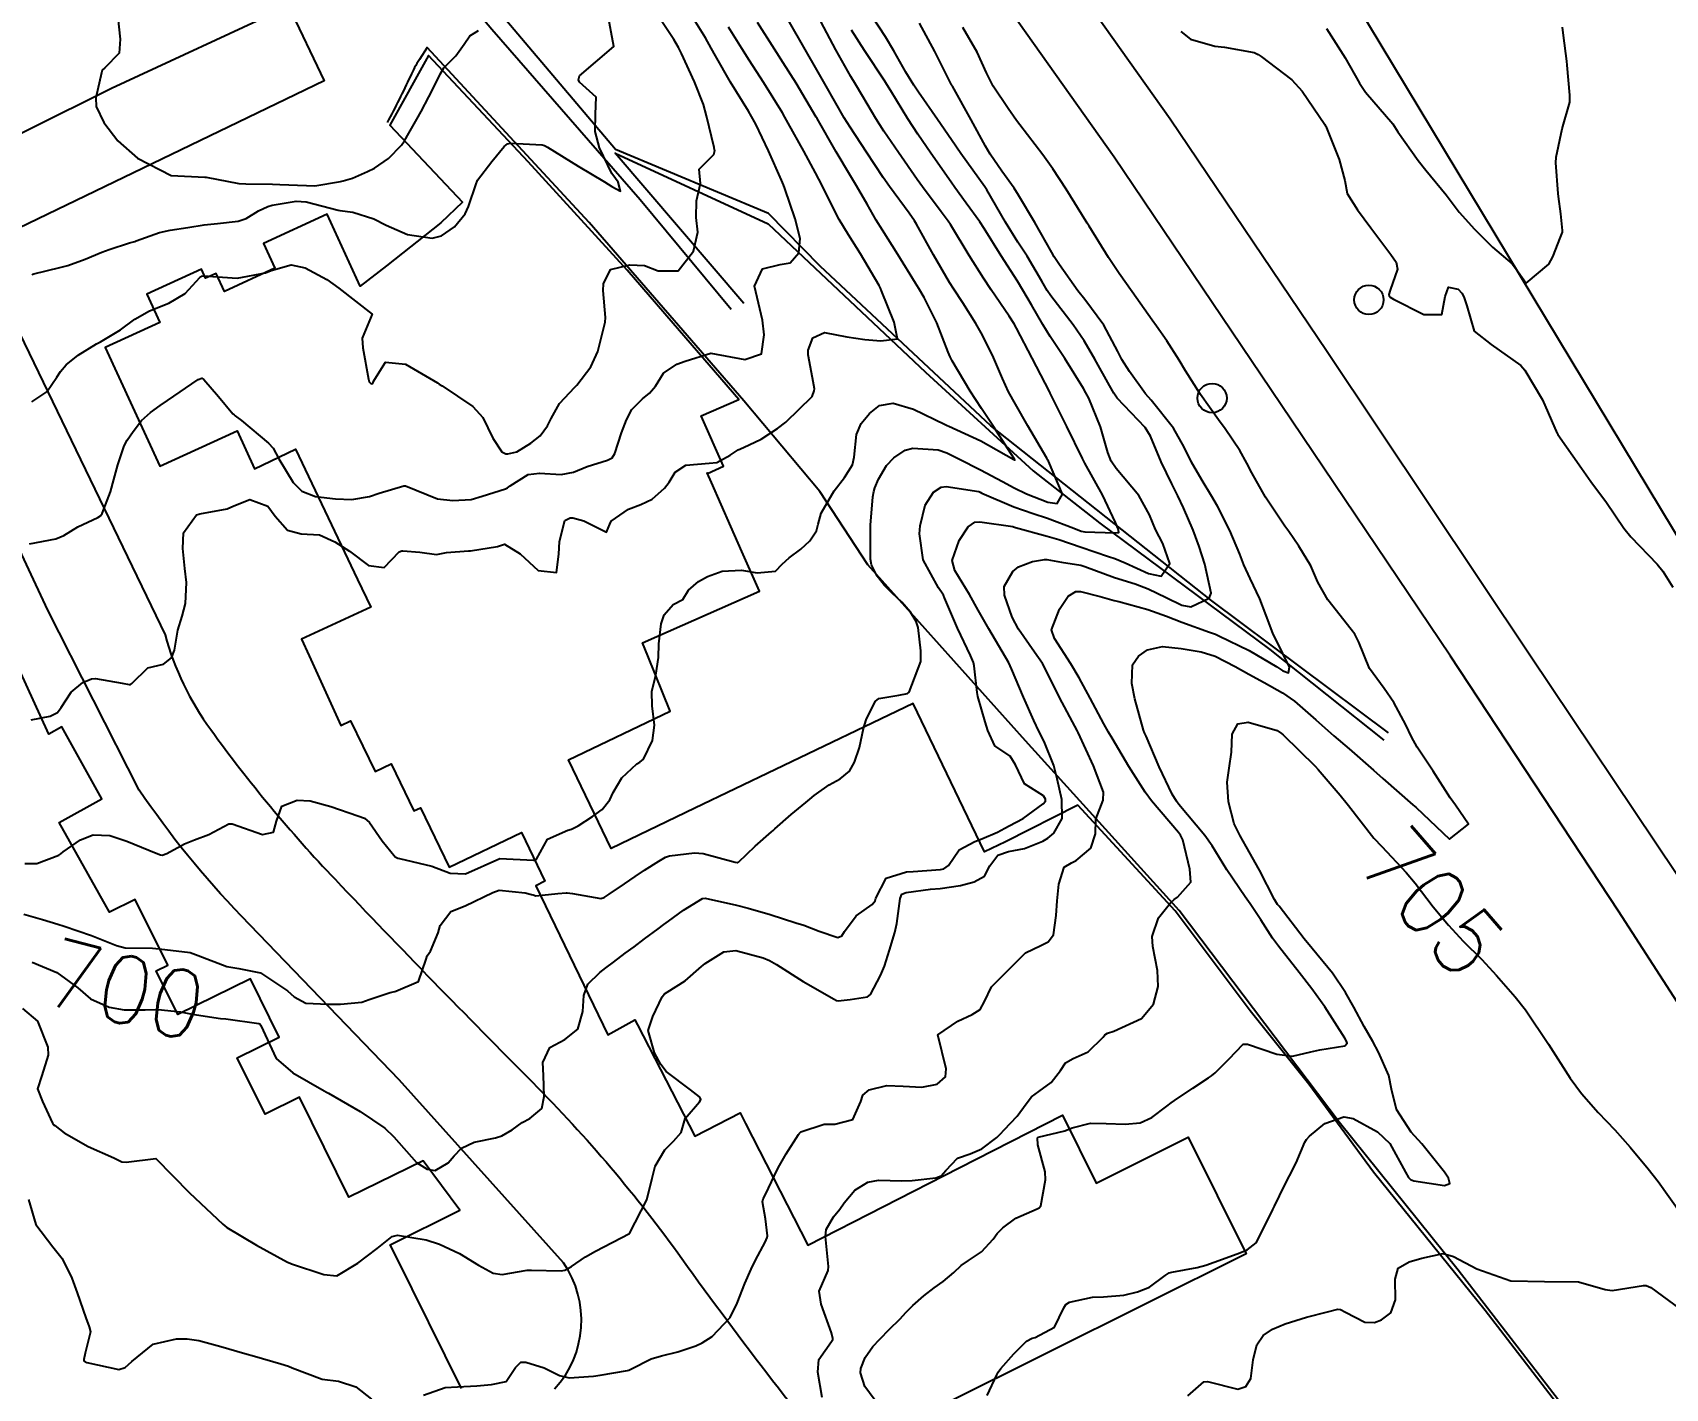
# Model space of a CAD drawing. Header units: metres. Extents: x 286371 to 293043, y 7462578 to 7466404.
# Drawn here: x 289827.3 to 289923.6, y 7464409.6 to 7464489.6 of the extents above; entities that cross this region are included whole.
import ezdxf
from ezdxf.enums import TextEntityAlignment as Align

# ---------------------------------------------------------------- set-up
doc = ezdxf.new("R2010")
doc.units = ezdxf.units.M
doc.header["$MEASUREMENT"] = 0
for name, color, linetype in [('Canaleta de Drenagem', 151, 'Continuous'), ('Cotas', 45, 'Continuous'), ('Curvas de Nivel 1m', 11, 'Continuous'), ('Curvas de Nivel 5m', 15, 'Continuous'), ('Divisas', 45, 'Continuous'), ('Edificações', 30, 'Continuous'), ('Linha Férrea', 20, 'Continuous'), ('Postes', 20, 'Continuous'), ('Vias primárias', 230, 'Continuous')]:
    doc.layers.add(name, color=color, linetype=linetype)
doc.styles.add('Style-STANDARD', font='STANDARD.shx')

msp = doc.modelspace()

# ---------------------------------------------------------------- linework, layer by layer
at = {"layer": 'Canaleta de Drenagem'}
for points in [[(289907.233, 7464448.299), (289896.805, 7464456.102), (289883.785, 7464466.411), (289873.709, 7464475.837), (289870.673, 7464478.934), (289861.636, 7464482.727), (289850.772, 7464495.568), (289844.742, 7464503.774), (289839.989, 7464511.105), (289837.872, 7464513.314), (289831.177, 7464518.458), (289827.93, 7464520.102)], [(289828.197, 7464518.58), (289831.898, 7464516.545), (289837.496, 7464512.375), (289840.864, 7464508.158), (289848.415, 7464496.847), (289854.351, 7464489.824), (289863.089, 7464479.763), (289868.456, 7464473.302)], [(289869.215, 7464473.634), (289861.625, 7464482.494), (289870.639, 7464478.325), (289879.93, 7464469.576), (289886.272, 7464463.769), (289890.208, 7464460.681), (289900.237, 7464453.225), (289906.958, 7464447.879)]]:
    msp.add_lwpolyline(points, dxfattribs=at)
at = {"layer": 'Curvas de Nivel 1m', "flags": 128}
for points, elevation in [([(289826.76, 7464437.613), (289827.844, 7464437.298), (289828.75, 7464437.018), (289829.125, 7464436.902), (289830.74, 7464436.349), (289832.211, 7464435.753), (289832.73, 7464435.623), (289834.335, 7464435.595), (289834.73, 7464435.567), (289836.553, 7464435.34), (289836.726, 7464435.295), (289837.032, 7464435.16), (289838.715, 7464434.528), (289839.426, 7464434.411), (289840.71, 7464434.147), (289842.305, 7464433.08), (289842.689, 7464432.738), (289843.389, 7464432.358), (289844.683, 7464432.303), (289845.42, 7464432.296), (289846.685, 7464432.416), (289847.117, 7464432.578), (289848.36, 7464432.989), (289848.627, 7464433.054), (289848.695, 7464433.067), (289850.036, 7464433.633), (289850.472, 7464434.958), (289850.532, 7464435.152), (289850.731, 7464435.432), (289851.194, 7464436.501), (289851.301, 7464436.946), (289851.933, 7464437.771), (289852.772, 7464438.108), (289854.405, 7464438.892), (289854.786, 7464439.017), (289856.324, 7464438.861), (289856.699, 7464438.772), (289856.782, 7464438.742), (289856.939, 7464438.695), (289858.235, 7464438.833), (289858.742, 7464438.868), (289858.785, 7464438.867), (289859.112, 7464438.82), (289860.78, 7464438.536), (289860.978, 7464438.595), (289861.265, 7464438.787), (289862.173, 7464439.394), (289862.8, 7464439.824), (289863.358, 7464440.204), (289864.205, 7464440.744), (289864.587, 7464440.968), (289864.819, 7464441.05), (289866.309, 7464441.225), (289866.821, 7464441.186), (289868.705, 7464440.676), (289868.814, 7464440.65), (289868.842, 7464440.646), (289868.892, 7464440.673), (289869.876, 7464441.611), (289870.841, 7464442.469), (289870.934, 7464442.551), (289871.033, 7464442.642), (289872.002, 7464443.482), (289872.868, 7464444.2), (289873.096, 7464444.386), (289873.363, 7464444.607), (289874.237, 7464445.24), (289874.889, 7464445.589), (289875.434, 7464446.038), (289875.747, 7464446.572), (289876.04, 7464447.444), (289876.274, 7464448.564), (289876.429, 7464449.075), (289876.958, 7464450.16), (289877.177, 7464450.335), (289878.344, 7464450.534), (289878.872, 7464450.619), (289878.967, 7464450.708), (289879.64, 7464452.512), (289879.643, 7464453.151), (289879.485, 7464454.515), (289879.382, 7464454.87), (289879.038, 7464455.425), (289878.525, 7464456.004), (289877.952, 7464456.536), (289877.504, 7464456.989), (289877.069, 7464457.556), (289876.737, 7464458.209), (289876.679, 7464458.553), (289876.681, 7464460.126), (289876.687, 7464460.553), (289876.811, 7464462.223), (289876.879, 7464462.548), (289876.946, 7464462.749), (289877.155, 7464463.266), (289877.625, 7464464.08), (289878.061, 7464464.531), (289878.724, 7464464.978), (289879.183, 7464465.098), (289880.673, 7464465.001), (289881.179, 7464464.824), (289881.886, 7464464.474), (289883.164, 7464463.813), (289884.458, 7464463.131), (289885.149, 7464462.761), (289885.884, 7464462.413), (289887.137, 7464461.915), (289887.68, 7464461.842), (289888.003, 7464462.382), (289887.173, 7464464.323), (289887.131, 7464464.395), (289887.07, 7464464.502), (289885.967, 7464466.413), (289885.223, 7464467.685), (289884.814, 7464468.431), (289884.471, 7464469.21), (289883.94, 7464470.444), (289883.284, 7464471.762), (289882.885, 7464472.461), (289882.118, 7464473.672), (289881.586, 7464474.481), (289881.34, 7464474.876), (289880.394, 7464476.499), (289879.391, 7464478.319), (289879.272, 7464478.516), (289878.96, 7464478.962), (289877.799, 7464480.539), (289877.432, 7464481.064), (289876.45, 7464482.56), (289875.476, 7464484.038), (289875.134, 7464484.58), (289874.639, 7464485.445), (289873.997, 7464486.597), (289873.526, 7464487.425), (289872.833, 7464488.615), (289871.834, 7464490.367)], 699), ([(289826.813, 7464440.59), (289827.523, 7464440.59), (289828.82, 7464441.093), (289828.933, 7464441.171), (289829.08, 7464441.281), (289830.099, 7464441.995), (289830.835, 7464442.29), (289831.826, 7464442.248), (289832.828, 7464441.924), (289834.562, 7464441.198), (289834.813, 7464441.106), (289834.917, 7464441.088), (289835.179, 7464441.189), (289836.231, 7464441.766), (289836.827, 7464441.994), (289837.672, 7464442.312), (289838.841, 7464442.934), (289839.034, 7464442.939), (289840.832, 7464442.307), (289841.478, 7464442.452), (289841.649, 7464443.092), (289841.969, 7464443.976), (289842.863, 7464444.34), (289843.631, 7464444.295), (289844.858, 7464443.964), (289846.452, 7464443.418), (289846.848, 7464443.281), (289847.143, 7464443.01), (289847.892, 7464441.935), (289848.652, 7464440.987), (289848.813, 7464440.902), (289848.907, 7464440.889), (289850.806, 7464440.449), (289851.896, 7464440.028), (289852.8, 7464439.995), (289854.814, 7464440.884), (289856.813, 7464440.796), (289856.866, 7464440.801), (289856.982, 7464440.852), (289857.637, 7464442.038), (289858.84, 7464442.56), (289859.04, 7464442.623), (289859.452, 7464442.815), (289860.286, 7464443.37), (289860.859, 7464443.788), (289861.31, 7464444.345), (289861.514, 7464444.785), (289862.011, 7464445.654), (289862.9, 7464446.47), (289863.086, 7464446.577), (289863.294, 7464446.759), (289863.822, 7464447.85), (289863.95, 7464448.749), (289863.805, 7464449.898), (289863.793, 7464450.752), (289864.024, 7464451.703), (289864.177, 7464452.747), (289864.2, 7464453.552), (289864.33, 7464454.745), (289864.517, 7464455.257), (289865.041, 7464455.873), (289865.607, 7464456.165), (289865.945, 7464456.721), (289866.533, 7464457.242), (289867.066, 7464457.518), (289867.928, 7464457.835), (289869.073, 7464457.911), (289869.996, 7464457.735), (289871.072, 7464457.837), (289871.465, 7464458.252), (289871.884, 7464458.632), (289872.577, 7464459.137), (289873.099, 7464459.622), (289873.505, 7464460.212), (289873.6, 7464460.607), (289873.78, 7464461.257), (289874.531, 7464462.587), (289875.156, 7464463.37), (289875.62, 7464464.115), (289875.718, 7464464.566), (289875.853, 7464465.906), (289876.132, 7464466.561), (289876.63, 7464467.139), (289877.22, 7464467.611), (289878.009, 7464467.746), (289879.217, 7464467.4), (289881.093, 7464466.486), (289881.203, 7464466.431), (289881.295, 7464466.39), (289883.19, 7464465.528), (289885.14, 7464464.425), (289885.174, 7464464.406), (289885.198, 7464464.399), (289885.192, 7464464.424), (289885.175, 7464464.455), (289883.896, 7464466.444), (289883.219, 7464467.448), (289882.551, 7464468.465), (289881.489, 7464470.252), (289881.377, 7464470.483), (289881.27, 7464470.765), (289880.59, 7464472.495), (289879.844, 7464473.989), (289879.536, 7464474.511), (289879.339, 7464474.832), (289878.289, 7464476.531), (289877.385, 7464477.964), (289877.02, 7464478.55), (289876.476, 7464479.49), (289875.848, 7464480.568), (289875.434, 7464481.266), (289874.662, 7464482.586), (289873.531, 7464484.556), (289873.502, 7464484.604), (289873.485, 7464484.634), (289872.289, 7464486.623), (289871.532, 7464487.835), (289871.011, 7464488.642), (289870.011, 7464490.214)], 698), ([(289827.096, 7464459.45), (289828.647, 7464459.745), (289829.104, 7464459.944), (289829.934, 7464460.45), (289831.12, 7464461.003), (289831.274, 7464461.1), (289831.376, 7464461.251), (289831.869, 7464462.518), (289832.058, 7464463.241), (289832.295, 7464464.11), (289832.679, 7464465.232), (289832.847, 7464465.571), (289833.197, 7464466.086), (289833.69, 7464466.734), (289834.22, 7464467.209), (289834.8, 7464467.621), (289835.225, 7464467.916), (289837.034, 7464469.159), (289837.245, 7464469.228), (289837.373, 7464469.153), (289838.229, 7464468.139), (289839.074, 7464467.127), (289839.147, 7464467.06), (289839.212, 7464467.014), (289839.589, 7464466.738), (289841.189, 7464465.399), (289841.451, 7464465.09), (289841.795, 7464464.465), (289842.632, 7464463.072), (289843.147, 7464462.57), (289843.947, 7464462.247), (289845.14, 7464462.11), (289846.091, 7464462.069), (289847.143, 7464462.243), (289847.706, 7464462.436), (289849.153, 7464462.88), (289849.254, 7464462.871), (289851.141, 7464462.101), (289852.059, 7464462.012), (289853.142, 7464462.078), (289853.787, 7464462.263), (289855.151, 7464462.709), (289855.276, 7464462.759), (289855.431, 7464462.88), (289856.491, 7464463.537), (289857.166, 7464463.628), (289858.449, 7464463.551), (289859.167, 7464463.68), (289859.975, 7464464.009), (289861.178, 7464464.392), (289861.447, 7464464.523), (289861.597, 7464464.788), (289861.989, 7464465.996), (289862.29, 7464466.778), (289862.616, 7464467.381), (289863.233, 7464468.014), (289863.653, 7464468.343), (289864.01, 7464468.753), (289864.472, 7464469.53), (289865.264, 7464470.061), (289865.758, 7464470.236), (289867.274, 7464470.704), (289869.269, 7464470.329), (289870.253, 7464470.655), (289870.418, 7464471.779), (289870.305, 7464472.649), (289869.994, 7464473.984), (289869.839, 7464474.657), (289870.316, 7464475.684), (289871.354, 7464475.943), (289871.945, 7464476.036), (289872.461, 7464476.618), (289872.534, 7464477.46), (289872.23, 7464478.622), (289871.635, 7464480.417), (289871.549, 7464480.633), (289871.428, 7464480.904), (289870.658, 7464482.646), (289869.921, 7464484.215), (289869.673, 7464484.662), (289869.489, 7464484.97), (289868.435, 7464486.681), (289867.537, 7464488.25), (289867.294, 7464488.698), (289866.945, 7464489.311), (289866.073, 7464490.717)], 696), ([(289827.178, 7464449.074), (289828.308, 7464449.294), (289828.739, 7464449.495), (289828.952, 7464449.808), (289829.542, 7464450.7), (289830.226, 7464451.266), (289830.744, 7464451.492), (289830.978, 7464451.52), (289832.561, 7464451.231), (289832.973, 7464451.149), (289833.041, 7464451.155), (289833.125, 7464451.222), (289834.059, 7464452.137), (289834.992, 7464452.359), (289835.463, 7464452.721), (289835.638, 7464453.185), (289835.843, 7464454.361), (289836.081, 7464455.179), (289836.295, 7464455.926), (289836.339, 7464457.175), (289836.25, 7464458.004), (289836.132, 7464459.179), (289836.174, 7464460.113), (289836.934, 7464461.167), (289837.08, 7464461.21), (289837.125, 7464461.217), (289838.742, 7464461.528), (289839.132, 7464461.689), (289840.088, 7464462.065), (289841.133, 7464461.676), (289841.567, 7464461.088), (289842.292, 7464460.261), (289843.109, 7464460.049), (289844.179, 7464459.977), (289845.102, 7464459.573), (289845.96, 7464459.021), (289847.082, 7464458.179), (289848.003, 7464458.067), (289848.891, 7464458.977), (289849.035, 7464459.035), (289849.095, 7464459.043), (289850.109, 7464458.959), (289851.092, 7464458.832), (289851.186, 7464458.85), (289851.682, 7464458.936), (289852.975, 7464459.037), (289853.096, 7464459.038), (289854.695, 7464459.296), (289855.102, 7464459.433), (289856.022, 7464458.871), (289857.075, 7464457.883), (289858.157, 7464457.754), (289858.298, 7464458.836), (289858.343, 7464459.599), (289858.647, 7464460.832), (289858.964, 7464460.989), (289859.126, 7464460.98), (289859.785, 7464460.815), (289861.111, 7464460.143), (289861.302, 7464460.611), (289861.398, 7464460.79), (289862.406, 7464461.504), (289863.139, 7464461.778), (289863.806, 7464462.089), (289864.541, 7464462.744), (289864.799, 7464463.101), (289865.168, 7464463.673), (289865.798, 7464464.098), (289867.174, 7464464.209), (289867.613, 7464464.26), (289868.411, 7464464.686), (289868.868, 7464465), (289869.191, 7464465.139), (289870.23, 7464465.623), (289871.206, 7464466.266), (289871.684, 7464466.635), (289873.235, 7464468.156), (289873.367, 7464468.477), (289873.375, 7464468.602), (289873.254, 7464469.249), (289873.005, 7464470.608), (289873, 7464470.886), (289873.289, 7464471.612), (289873.964, 7464471.925), (289875.29, 7464471.671), (289876.339, 7464471.508), (289877.287, 7464471.423), (289878.273, 7464471.546), (289878.085, 7464472.533), (289877.332, 7464474.38), (289877.268, 7464474.545), (289877.197, 7464474.686), (289876.099, 7464476.563), (289875.381, 7464477.685), (289874.841, 7464478.583), (289874.251, 7464479.752), (289873.831, 7464480.598), (289873.435, 7464481.34), (289872.742, 7464482.615), (289871.834, 7464484.274), (289871.633, 7464484.632), (289871.488, 7464484.885), (289870.388, 7464486.651), (289869.534, 7464487.99), (289869.101, 7464488.671), (289868.312, 7464489.934)], 697), ([(289827.24, 7464475.316), (289827.292, 7464475.368), (289827.345, 7464475.388), (289828.882, 7464475.76), (289829.353, 7464475.879), (289830.374, 7464476.249), (289831.362, 7464476.668), (289831.779, 7464476.825), (289832.985, 7464477.22), (289833.294, 7464477.297), (289833.376, 7464477.324), (289834.752, 7464477.818), (289835.379, 7464477.95), (289836.431, 7464478.121), (289837.381, 7464478.28), (289838.172, 7464478.353), (289839.384, 7464478.481), (289839.858, 7464478.647), (289840.591, 7464479.106), (289841.138, 7464479.36), (289841.399, 7464479.424), (289842.814, 7464479.662), (289843.402, 7464479.627), (289845.288, 7464479.144), (289845.395, 7464479.123), (289846.151, 7464479.023), (289847.389, 7464478.635), (289848.122, 7464478.255), (289849.375, 7464477.698), (289850.831, 7464477.494), (289851.374, 7464477.631), (289852.152, 7464478.163), (289852.778, 7464478.924), (289852.974, 7464479.347), (289853.421, 7464480.691), (289853.478, 7464480.859), (289853.504, 7464480.913), (289854.342, 7464482), (289855.083, 7464482.89), (289855.283, 7464483.06), (289855.457, 7464483.097), (289857.312, 7464483.001), (289857.455, 7464482.948), (289857.626, 7464482.852), (289859.438, 7464481.744), (289860.994, 7464480.801), (289861.42, 7464480.525), (289861.948, 7464480.255), (289861.802, 7464480.789), (289861.639, 7464481.002), (289861.432, 7464481.295), (289860.708, 7464482.806), (289860.435, 7464483.771), (289860.469, 7464484.805), (289860.506, 7464485.811), (289859.512, 7464486.687), (289859.46, 7464486.825), (289859.518, 7464487.065), (289861.544, 7464488.784), (289861.178, 7464490.79)], 694), ([(289832.306, 7464490.5), (289832.425, 7464489.231), (289832.375, 7464488.399), (289831.529, 7464487.541), (289831.382, 7464487.391), (289831.326, 7464487.247), (289830.992, 7464485.761), (289831.014, 7464485.252), (289831.48, 7464484.304), (289832.302, 7464483.232), (289833.449, 7464482.197), (289835.434, 7464481.184), (289837.433, 7464481.094), (289837.5, 7464481.086), (289839.426, 7464480.72), (289839.845, 7464480.699), (289841.418, 7464480.663), (289841.85, 7464480.656), (289843.417, 7464480.584), (289843.905, 7464480.569), (289845.421, 7464480.83), (289845.587, 7464480.867), (289846.128, 7464481.024), (289847.028, 7464481.412), (289847.433, 7464481.617), (289848.257, 7464482.177), (289849.022, 7464482.981), (289849.199, 7464483.238), (289849.465, 7464483.677), (289849.937, 7464484.508), (289850.181, 7464484.964), (289850.638, 7464485.821), (289851.214, 7464486.949), (289851.309, 7464487.157), (289851.526, 7464487.536), (289852.237, 7464488.237), (289852.723, 7464488.927), (289853.06, 7464489.416), (289853.561, 7464489.744)], 693), ([(289850.328, 7464409.239), (289851.59, 7464409.681), (289852.336, 7464409.733), (289853.468, 7464409.776), (289854.339, 7464409.867), (289855.191, 7464410.032), (289855.741, 7464410.874), (289856.055, 7464411.172), (289856.359, 7464411.189), (289857.434, 7464410.848), (289858.347, 7464410.394), (289858.91, 7464410.262), (289860.347, 7464410.356), (289860.74, 7464410.407), (289862.353, 7464410.68), (289862.423, 7464410.703), (289862.549, 7464410.772), (289863.747, 7464411.369), (289864.366, 7464411.545), (289865.319, 7464411.781), (289866.375, 7464412.143), (289866.761, 7464412.326), (289867.336, 7464412.7), (289868.401, 7464413.806), (289868.826, 7464414.668), (289869.27, 7464415.823), (289869.636, 7464416.657), (289869.902, 7464417.203), (289870.468, 7464418.251), (289870.587, 7464418.528), (289870.61, 7464418.642), (289870.489, 7464419.634), (289870.307, 7464420.647), (289870.345, 7464420.809), (289870.511, 7464421.116), (289871.009, 7464422.155), (289871.242, 7464422.634), (289871.704, 7464423.47), (289872.429, 7464424.616), (289872.485, 7464424.696), (289872.566, 7464424.769), (289873.955, 7464425.212), (289874.574, 7464425.228), (289875.649, 7464425.497), (289876.104, 7464426.562), (289876.235, 7464426.925), (289876.604, 7464427.237), (289877.648, 7464427.499), (289878.608, 7464427.468), (289879.716, 7464427.4), (289880.61, 7464427.573), (289881.099, 7464428.006), (289881.147, 7464428.487), (289880.654, 7464430.494), (289881.839, 7464431.304), (289882.672, 7464431.693), (289883.153, 7464431.981), (289883.403, 7464432.454), (289883.817, 7464433.328), (289884.711, 7464434.234), (289884.824, 7464434.322), (289884.923, 7464434.431), (289885.818, 7464435.327), (289886.734, 7464435.768), (289887.163, 7464435.973), (289887.477, 7464436.393), (289887.623, 7464437.529), (289887.689, 7464438.391), (289887.783, 7464439.379), (289888.099, 7464440.379), (289888.541, 7464440.636), (289888.812, 7464440.778), (289889.668, 7464441.511), (289889.947, 7464442.348), (289889.977, 7464443.222), (289890.406, 7464444.341), (289890.416, 7464444.807), (289889.837, 7464446.35), (289888.933, 7464448.317), (289888.912, 7464448.365), (289888.888, 7464448.412), (289887.826, 7464450.382), (289886.99, 7464452.108), (289886.831, 7464452.397), (289886.344, 7464453.064), (289885.402, 7464454.419), (289885.035, 7464455.134), (289884.58, 7464456.432), (289884.562, 7464456.932), (289885.075, 7464457.824), (289885.402, 7464458.097), (289886.237, 7464458.407), (289886.948, 7464458.534), (289887.086, 7464458.526), (289887.948, 7464458.381), (289889.081, 7464458.189), (289889.324, 7464458.117), (289891.071, 7464457.472), (289892.296, 7464457.086), (289893.061, 7464456.794), (289894.118, 7464456.288), (289895.048, 7464455.842), (289895.569, 7464455.744), (289896.656, 7464456.25), (289896.765, 7464456.542), (289896.395, 7464458.255), (289896.062, 7464459.297), (289895.71, 7464460.265), (289895.134, 7464461.574), (289894.805, 7464462.28), (289894.452, 7464462.987), (289893.819, 7464464.295), (289893.196, 7464465.798), (289892.882, 7464466.309), (289891.23, 7464468.054), (289891.036, 7464468.337), (289890.783, 7464468.799), (289889.911, 7464470.355), (289889.28, 7464471.434), (289888.632, 7464472.374), (289887.319, 7464474.08), (289887.108, 7464474.398), (289886.78, 7464474.958), (289885.915, 7464476.416), (289885.377, 7464477.258), (289884.635, 7464478.436), (289883.533, 7464480.342), (289883.469, 7464480.454), (289883.425, 7464480.52), (289882.016, 7464482.476), (289881.466, 7464483.282), (289880.63, 7464484.497), (289879.508, 7464486.098), (289879.23, 7464486.519), (289878.774, 7464487.278), (289878.055, 7464488.537), (289877.556, 7464489.362), (289876.783, 7464490.556)], 702), ([(289873.832, 7464409.092), (289873.574, 7464410.596), (289873.631, 7464411.329), (289874.381, 7464412.402), (289874.459, 7464412.508), (289874.469, 7464412.583), (289874.389, 7464412.91), (289873.765, 7464414.594), (289873.657, 7464415.365), (289874.179, 7464416.588), (289874.214, 7464416.822), (289874.027, 7464418.591), (289874.063, 7464419.008), (289874.491, 7464419.745), (289874.876, 7464420.201), (289875.124, 7464420.575), (289875.755, 7464421.326), (289876.523, 7464421.797), (289877.149, 7464421.921), (289878.524, 7464421.885), (289879.144, 7464421.896), (289880.527, 7464422.051), (289880.852, 7464422.167), (289881.128, 7464422.486), (289881.814, 7464423.206), (289882.549, 7464423.479), (289883.252, 7464423.756), (289884.124, 7464424.441), (289884.346, 7464424.659), (289884.571, 7464424.883), (289885.322, 7464425.685), (289885.869, 7464426.415), (289886.173, 7464426.838), (289886.605, 7464427.14), (289887.334, 7464427.673), (289887.887, 7464428.386), (289888.177, 7464428.835), (289888.635, 7464429.091), (289889.508, 7464429.495), (289890.398, 7464430.348), (289890.509, 7464430.493), (289890.658, 7464430.591), (289891.026, 7464430.704), (289892.671, 7464431.449), (289893.379, 7464432.294), (289893.64, 7464433.35), (289893.608, 7464434.291), (289893.337, 7464435.694), (289893.296, 7464436.296), (289893.668, 7464437.383), (289894.378, 7464438.28), (289894.585, 7464438.47), (289894.779, 7464438.608), (289895.566, 7464439.489), (289895.52, 7464440.264), (289895.104, 7464441.996), (289894.954, 7464442.273), (289894.836, 7464442.423), (289893.248, 7464444.299), (289892.882, 7464444.802), (289891.922, 7464446.319), (289890.929, 7464447.981), (289890.722, 7464448.338), (289890.443, 7464448.841), (289889.64, 7464450.354), (289888.982, 7464451.55), (289888.49, 7464452.372), (289887.534, 7464453.869), (289887.355, 7464454.389), (289887.829, 7464455.596), (289888.328, 7464456.375), (289888.787, 7464456.639), (289889.058, 7464456.638), (289890.23, 7464456.347), (289891.051, 7464456.12), (289891.33, 7464456.05), (289893.043, 7464455.586), (289894.129, 7464455.197), (289895.032, 7464454.831), (289896.675, 7464454.25), (289897.022, 7464454.119), (289897.225, 7464454.037), (289899.008, 7464453.168), (289900.633, 7464452.19), (289900.991, 7464451.965), (289901.329, 7464451.837), (289901.392, 7464452.178), (289901.006, 7464452.979), (289900.415, 7464454.194), (289900.013, 7464455.226), (289899.636, 7464456.206), (289899.072, 7464457.414), (289898.702, 7464458.22), (289898.462, 7464458.855), (289897.865, 7464460.233), (289897.136, 7464461.677), (289896.806, 7464462.25), (289896.233, 7464463.183), (289895.61, 7464464.268), (289895.187, 7464465.164), (289894.559, 7464466.284), (289893.229, 7464467.935), (289892.903, 7464468.309), (289891.947, 7464469.631), (289891.506, 7464470.331), (289891.271, 7464470.806), (289890.445, 7464472.347), (289889.317, 7464473.867), (289888.917, 7464474.371), (289887.82, 7464475.922), (289887.515, 7464476.392), (289887.368, 7464476.649), (289886.367, 7464478.41), (289885.418, 7464480.017), (289885.148, 7464480.429), (289884.434, 7464481.445), (289883.739, 7464482.45), (289883.461, 7464482.921), (289882.625, 7464484.467), (289881.514, 7464486.449), (289881.489, 7464486.485), (289881.459, 7464486.542), (289880.468, 7464488.501), (289879.569, 7464490.174)], 703), ([(289877.233, 7464408.541), (289876.342, 7464409.739), (289876.084, 7464410.558), (289876.112, 7464410.804), (289876.368, 7464411.461), (289876.823, 7464412.103), (289877.227, 7464412.542), (289877.809, 7464413.117), (289878.402, 7464413.714), (289878.794, 7464414.133), (289879.176, 7464414.513), (289879.836, 7464415.091), (289880.43, 7464415.555), (289880.974, 7464415.948), (289881.6, 7464416.477), (289882.037, 7464416.884), (289882.455, 7464417.177), (289883.233, 7464417.683), (289883.922, 7464418.443), (289884.156, 7464418.762), (289884.484, 7464419.1), (289885.243, 7464419.673), (289886.501, 7464420.225), (289886.625, 7464420.28), (289886.718, 7464420.401), (289886.995, 7464421.929), (289886.987, 7464422.398), (289886.558, 7464424.005), (289886.527, 7464424.405), (289886.541, 7464424.429), (289886.565, 7464424.446), (289888.132, 7464424.819), (289888.574, 7464425.007), (289889.658, 7464425.278), (289890.578, 7464425.257), (289891.692, 7464425.213), (289892.579, 7464425.299), (289893.271, 7464425.616), (289894.16, 7464426.291), (289894.402, 7464426.482), (289894.599, 7464426.624), (289895.691, 7464427.343), (289896.62, 7464427.945), (289896.798, 7464428.065), (289897.001, 7464428.239), (289897.814, 7464429.049), (289898.65, 7464429.932), (289898.913, 7464429.947), (289900.641, 7464429.344), (289901.571, 7464429.24), (289902.644, 7464429.491), (289903.181, 7464429.611), (289904.65, 7464429.849), (289904.785, 7464429.99), (289904.752, 7464430.123), (289904.656, 7464430.286), (289903.472, 7464432.143), (289902.7, 7464433.208), (289901.951, 7464434.166), (289900.737, 7464435.718), (289900.386, 7464436.19), (289899.69, 7464437.27), (289899.08, 7464438.21), (289898.78, 7464438.637), (289897.704, 7464440.231), (289896.825, 7464441.638), (289896.393, 7464442.251), (289894.861, 7464444.086), (289894.719, 7464444.277), (289894.472, 7464444.68), (289893.712, 7464446.292), (289892.931, 7464448.107), (289892.843, 7464448.306), (289892.778, 7464448.466), (289892.276, 7464450.315), (289892.083, 7464451.212), (289892.137, 7464452.317), (289892.479, 7464452.835), (289893.007, 7464453.194), (289893.907, 7464453.395), (289895.009, 7464453.289), (289896.175, 7464453.088), (289897.003, 7464452.82), (289898.18, 7464452.227), (289898.987, 7464451.774), (289899.904, 7464451.276), (289900.971, 7464450.672), (289901.676, 7464450.174), (289902.938, 7464449.065), (289904.006, 7464448.138), (289904.913, 7464447.366), (289906.346, 7464446.103), (289906.887, 7464445.612), (289908.67, 7464444.067), (289908.862, 7464443.897), (289910.834, 7464442.034), (289911.954, 7464442.911), (289911.186, 7464444.03), (289910.871, 7464444.48), (289909.865, 7464446.05), (289908.915, 7464447.469), (289908.58, 7464448.07), (289908.241, 7464448.768), (289907.54, 7464450.086), (289906.967, 7464450.928), (289906.11, 7464452.108), (289905.476, 7464453.656), (289905.236, 7464454.121), (289905.028, 7464454.407), (289903.645, 7464456.146), (289903.07, 7464457.187), (289902.647, 7464458.161), (289901.949, 7464459.324), (289901.352, 7464460.181), (289901.119, 7464460.501), (289899.97, 7464462.202), (289899.166, 7464463.649), (289898.879, 7464464.219), (289898.453, 7464464.958), (289897.605, 7464466.238), (289897.212, 7464466.774), (289896.138, 7464468.261), (289895.255, 7464469.662), (289894.883, 7464470.28), (289894.152, 7464471.421), (289893.553, 7464472.301), (289893.299, 7464472.655), (289892.109, 7464474.323), (289891.34, 7464475.41), (289890.718, 7464476.344), (289889.567, 7464478.185), (289889.462, 7464478.363), (289889.396, 7464478.472), (289888.219, 7464480.383), (289887.442, 7464481.584), (289886.848, 7464482.404), (289885.48, 7464484.179), (289885.299, 7464484.427), (289884.8, 7464485.129), (289883.917, 7464486.448), (289883.526, 7464487.244), (289882.966, 7464488.463), (289882.123, 7464489.919)], 704), ([(289903.57, 7464489.851), (289904.672, 7464488.128), (289905.514, 7464486.626), (289905.864, 7464486.109), (289907.476, 7464484.23), (289907.578, 7464484.083), (289907.788, 7464483.761), (289908.976, 7464482.061), (289909.436, 7464481.499), (289910.632, 7464480.036), (289911.399, 7464479.024), (289912.293, 7464478.011), (289913.369, 7464476.959), (289914.515, 7464475.977), (289914.876, 7464475.5), (289915.337, 7464474.833), (289916.682, 7464475.945), (289916.915, 7464476.387), (289917.378, 7464477.55), (289917.481, 7464477.834), (289917.493, 7464477.933), (289917.399, 7464478.916), (289917.258, 7464479.937), (289917.238, 7464480.116), (289917.093, 7464481.94), (289917.114, 7464482.274), (289917.474, 7464483.934), (289917.915, 7464485.511), (289917.923, 7464485.928), (289917.772, 7464487.689), (289917.751, 7464487.931), (289917.557, 7464489.434), (289917.49, 7464489.936)], 703), ([(289826.675, 7464432.039), (289827.564, 7464431.301), (289828.17, 7464429.763), (289828.19, 7464429.291), (289827.813, 7464428.099), (289827.551, 7464427.3), (289827.858, 7464426.564), (289828.443, 7464425.287), (289828.49, 7464425.203), (289828.572, 7464425.133), (289829.128, 7464424.714), (289830.554, 7464423.894), (289832.06, 7464423.232), (289832.541, 7464423.006), (289832.782, 7464422.979), (289834.544, 7464423.194), (289836.514, 7464421.164), (289838.487, 7464419.314), (289838.726, 7464419.131), (289840.469, 7464418.079), (289842.304, 7464417.077), (289842.453, 7464417.011), (289842.545, 7464416.981), (289844.444, 7464416.346), (289845.201, 7464416.271), (289846.454, 7464417.014), (289847.581, 7464417.878), (289848.476, 7464418.592), (289848.789, 7464418.669), (289850.473, 7464418.387), (289851.263, 7464418.148), (289852.454, 7464417.586), (289853.56, 7464416.908), (289854.437, 7464416.431), (289854.969, 7464416.353), (289856.44, 7464416.601), (289856.687, 7464416.614), (289858.44, 7464416.562), (289858.663, 7464416.608), (289859.051, 7464416.825), (289859.87, 7464417.396), (289860.458, 7464417.734), (289862.474, 7464418.774), (289863.499, 7464420.76), (289863.801, 7464422.026), (289863.988, 7464422.745), (289864.549, 7464423.701), (289865.073, 7464424.21), (289865.509, 7464424.72), (289865.744, 7464425.55), (289866.592, 7464426.538), (289866.658, 7464426.639), (289866.671, 7464426.703), (289866.597, 7464426.828), (289866.076, 7464427.241), (289864.626, 7464428.319), (289864.325, 7464428.739), (289863.953, 7464429.437), (289863.574, 7464430.751), (289863.845, 7464431.579), (289864.393, 7464432.739), (289864.531, 7464432.903), (289864.698, 7464433.011), (289865.745, 7464433.682), (289866.721, 7464434.512), (289866.819, 7464434.606), (289866.926, 7464434.701), (289868.027, 7464435.392), (289868.736, 7464435.462), (289870.353, 7464435.027), (289870.728, 7464434.876), (289871.143, 7464434.638), (289872.709, 7464433.642), (289874.546, 7464432.587), (289874.683, 7464432.519), (289874.767, 7464432.499), (289875.474, 7464432.573), (289876.508, 7464432.737), (289876.69, 7464432.862), (289877.27, 7464433.989), (289877.498, 7464434.543), (289877.795, 7464435.477), (289878.108, 7464436.534), (289878.237, 7464437.057), (289878.422, 7464438.53), (289878.534, 7464438.782), (289878.789, 7464438.877), (289880.218, 7464439.078), (289880.794, 7464439.131), (289881.982, 7464439.291), (289882.8, 7464439.51), (289883.405, 7464439.852), (289883.714, 7464440.451), (289884.185, 7464441.082), (289884.827, 7464441.308), (289885.756, 7464441.49), (289886.834, 7464441.919), (289887.137, 7464442.091), (289887.487, 7464442.385), (289887.981, 7464443.253), (289887.956, 7464444.378), (289887.689, 7464445.586), (289887.501, 7464446.385), (289886.925, 7464447.789), (289886.602, 7464448.399), (289886.305, 7464449.042), (289885.707, 7464450.413), (289884.989, 7464452.09), (289884.839, 7464452.427), (289884.652, 7464452.777), (289883.656, 7464454.445), (289883.04, 7464455.541), (289882.51, 7464456.463), (289881.661, 7464457.89), (289881.488, 7464458.478), (289881.919, 7464459.655), (289882.436, 7464460.465), (289882.84, 7464460.736), (289883.119, 7464460.756), (289885.067, 7464460.473), (289885.115, 7464460.462), (289885.241, 7464460.423), (289887.107, 7464459.909), (289887.781, 7464459.708), (289889.097, 7464459.249), (289890.714, 7464458.716), (289891.088, 7464458.591), (289891.692, 7464458.325), (289893.075, 7464457.698), (289893.825, 7464457.541), (289894.326, 7464458.286), (289893.917, 7464459.478), (289893.486, 7464460.299), (289893.127, 7464461.171), (289892.497, 7464462.314), (289891.168, 7464463.902), (289890.866, 7464464.339), (289890.68, 7464464.843), (289890.248, 7464466.349), (289889.55, 7464468.039), (289889.382, 7464468.362), (289889.238, 7464468.624), (289888.147, 7464470.381), (289887.283, 7464471.686), (289886.838, 7464472.401), (289886.175, 7464473.554), (289885.67, 7464474.419), (289885.342, 7464474.943), (289884.377, 7464476.439), (289883.388, 7464478.048), (289883.12, 7464478.459), (289882.33, 7464479.551), (289881.645, 7464480.481), (289881.429, 7464480.791), (289880.242, 7464482.503), (289879.471, 7464483.627), (289878.886, 7464484.523), (289877.871, 7464486.176), (289877.643, 7464486.543), (289877.517, 7464486.74), (289876.326, 7464488.563), (289875.562, 7464489.749)], 701), ([(289894.975, 7464489.687), (289895.558, 7464489.223), (289896.982, 7464488.814), (289897.552, 7464488.753), (289899.313, 7464488.443), (289899.546, 7464488.322), (289899.711, 7464488.202), (289901.524, 7464486.819), (289902.133, 7464486.165), (289903.475, 7464484.2), (289903.502, 7464484.144), (289903.524, 7464484.093), (289904.318, 7464482.131), (289904.66, 7464480.892), (289904.787, 7464480.124), (289905.4, 7464479.162), (289906.19, 7464478.102), (289907.361, 7464476.524), (289907.683, 7464476.08), (289907.764, 7464475.662), (289907.329, 7464474.426), (289907.244, 7464474.167), (289907.259, 7464474.085), (289907.323, 7464474.012), (289907.516, 7464473.887), (289909.308, 7464472.983), (289910.372, 7464472.974), (289910.578, 7464474.036), (289910.771, 7464474.594), (289911.331, 7464474.487), (289911.544, 7464474.238), (289911.663, 7464474.019), (289911.846, 7464473.486), (289912.289, 7464472.01), (289913.282, 7464471.219), (289915.022, 7464469.968), (289915.26, 7464469.699), (289916.3, 7464467.948), (289917.169, 7464465.97), (289917.189, 7464465.935), (289917.204, 7464465.909), (289918.611, 7464463.913), (289919.163, 7464463.14), (289920.082, 7464461.89), (289921.114, 7464460.372), (289921.519, 7464459.868), (289923.08, 7464458.257), (289923.404, 7464457.839), (289923.997, 7464456.894)], 704), ([(289827.037, 7464420.785), (289827.464, 7464419.31), (289828.464, 7464417.976), (289829.011, 7464417.286), (289829.582, 7464416.132), (289829.903, 7464415.272), (289830.402, 7464413.788), (289830.602, 7464413.261), (289830.677, 7464412.973), (289830.371, 7464411.719), (289830.289, 7464411.342), (289830.287, 7464411.266), (289830.363, 7464411.202), (289830.461, 7464411.164), (289832.357, 7464410.745), (289832.726, 7464410.862), (289833.115, 7464411.223), (289834.38, 7464412.249), (289835.756, 7464412.548), (289836.385, 7464412.551), (289837.071, 7464412.467), (289838.379, 7464412.103), (289839.784, 7464411.695), (289840.363, 7464411.529), (289841.911, 7464411.081), (289842.352, 7464410.939), (289842.581, 7464410.841), (289844.341, 7464410.176), (289845.302, 7464410.068), (289846.335, 7464409.73), (289847.259, 7464409)], 702), ([(289895.398, 7464409.199), (289896.341, 7464410.02), (289896.55, 7464410.043), (289898.335, 7464409.595), (289898.817, 7464409.737), (289899.1, 7464410.213), (289899.254, 7464411.318), (289899.464, 7464412.208), (289899.838, 7464412.749), (289900.388, 7464413.117), (289901.14, 7464413.436), (289902.399, 7464413.829), (289903.633, 7464414.14), (289904.232, 7464414.303), (289904.407, 7464414.288), (289904.7, 7464414.12), (289905.823, 7464413.533), (289906.396, 7464413.527), (289906.817, 7464413.669), (289907.37, 7464414.08), (289907.637, 7464414.854), (289907.618, 7464416.077), (289907.802, 7464416.719), (289908.45, 7464417.104), (289909.198, 7464417.308), (289910.457, 7464417.592), (289911.067, 7464417.413), (289912.444, 7464416.694), (289914.434, 7464415.974), (289916.434, 7464415.944), (289918.434, 7464415.914), (289919.995, 7464415.458), (289920.427, 7464415.413), (289922.269, 7464415.694), (289922.432, 7464415.701), (289922.697, 7464415.584), (289924.412, 7464414.324)], 706)]:
    msp.add_lwpolyline(points, dxfattribs=dict(at, elevation=elevation))
at = {"layer": 'Curvas de Nivel 5m', "flags": 128}
for points, elevation in [([(289827.222, 7464467.822), (289828.11, 7464468.422), (289828.696, 7464469.293), (289828.909, 7464469.63), (289829.255, 7464470.005), (289829.958, 7464470.579), (289831.039, 7464471.258), (289831.195, 7464471.336), (289831.276, 7464471.379), (289832.444, 7464472.08), (289833.296, 7464472.712), (289834.173, 7464473.207), (289835.311, 7464473.655), (289836.26, 7464474.231), (289837.135, 7464475.157), (289837.248, 7464475.243), (289837.336, 7464475.261), (289839.334, 7464475.124), (289840.997, 7464475.442), (289841.341, 7464475.581), (289842.512, 7464475.912), (289843.344, 7464475.73), (289844.615, 7464475.045), (289845.327, 7464474.533), (289847.304, 7464473.004), (289846.702, 7464471.594), (289846.751, 7464471.012), (289847.081, 7464469.172), (289847.124, 7464469.006), (289847.242, 7464468.884), (289847.326, 7464468.92), (289847.361, 7464469.003), (289848.089, 7464470.165), (289849.26, 7464470.054), (289851.138, 7464468.946), (289851.243, 7464468.877), (289851.415, 7464468.768), (289853.224, 7464467.563), (289853.824, 7464466.905), (289854.411, 7464465.681), (289854.935, 7464464.888), (289855.182, 7464464.77), (289855.298, 7464464.767), (289855.835, 7464464.875), (289856.659, 7464465.395), (289857.199, 7464465.822), (289857.635, 7464466.421), (289857.841, 7464466.845), (289858.34, 7464467.725), (289859.242, 7464468.688), (289859.308, 7464468.759), (289859.365, 7464468.823), (289860.184, 7464469.887), (289860.604, 7464470.804), (289861.036, 7464472.534), (289861.058, 7464472.798), (289860.922, 7464474.394), (289860.933, 7464474.8), (289861.347, 7464475.645), (289862.483, 7464475.909), (289863.351, 7464475.879), (289864.158, 7464475.564), (289865.347, 7464475.567), (289866.234, 7464476.717), (289866.503, 7464477.834), (289866.399, 7464478.709), (289866.427, 7464479.691), (289866.656, 7464480.706), (289866.587, 7464481.557), (289867.45, 7464482.419), (289867.494, 7464482.654), (289867.489, 7464482.694), (289867.456, 7464482.833), (289867.013, 7464484.702), (289866.826, 7464485.372), (289866.307, 7464486.713), (289865.539, 7464488.381), (289865.362, 7464488.727), (289865.08, 7464489.202), (289864.07, 7464490.747)], 695), ([(289827.246, 7464434.776), (289828.707, 7464434.168), (289829.934, 7464433.266), (289830.684, 7464432.614), (289831.793, 7464432.122), (289832.675, 7464431.966), (289833.914, 7464431.968), (289834.676, 7464431.991), (289835.999, 7464431.85), (289836.672, 7464431.711), (289838.355, 7464431.453), (289838.668, 7464431.426), (289840.616, 7464431.154), (289840.665, 7464431.135), (289840.69, 7464431.104), (289840.72, 7464431.047), (289841.643, 7464429.089), (289842.622, 7464428.242), (289844.473, 7464427.18), (289844.605, 7464427.107), (289844.721, 7464427.043), (289846.588, 7464425.974), (289848.036, 7464424.993), (289848.566, 7464424.476), (289849.909, 7464422.964), (289850.538, 7464422.566), (289851.006, 7464422.478), (289851.785, 7464422.936), (289852.121, 7464423.36), (289852.557, 7464423.798), (289853.31, 7464424.166), (289854.567, 7464424.416), (289854.934, 7464424.523), (289855.545, 7464424.88), (289856.141, 7464425.31), (289856.584, 7464425.553), (289857.3, 7464426.147), (289857.437, 7464426.852), (289857.394, 7464428.082), (289857.365, 7464428.853), (289857.762, 7464429.733), (289858.655, 7464430.219), (289859.413, 7464430.819), (289859.727, 7464431.86), (289859.775, 7464432.808), (289860.022, 7464433.487), (289860.715, 7464434.168), (289861.074, 7464434.434), (289861.53, 7464434.782), (289862.207, 7464435.298), (289862.738, 7464435.688), (289863.356, 7464436.144), (289864.162, 7464436.743), (289864.501, 7464436.995), (289864.761, 7464437.192), (289865.656, 7464437.836), (289866.781, 7464438.53), (289866.937, 7464438.547), (289868.776, 7464438.134), (289869.473, 7464437.964), (289870.768, 7464437.592), (289872.279, 7464437.104), (289872.759, 7464436.952), (289873.649, 7464436.601), (289874.749, 7464436.223), (289874.996, 7464436.335), (289875.149, 7464436.579), (289875.834, 7464437.502), (289876.778, 7464438.182), (289876.947, 7464438.387), (289876.994, 7464438.551), (289877.61, 7464439.734), (289878.808, 7464440.1), (289879.201, 7464440.125), (289880.81, 7464440.245), (289881.014, 7464440.289), (289881.28, 7464440.487), (289881.906, 7464441.4), (289882.835, 7464441.887), (289883.25, 7464442.047), (289884.166, 7464442.445), (289884.598, 7464442.688), (289884.85, 7464442.825), (289885.684, 7464443.245), (289886.87, 7464444.108), (289886.994, 7464444.271), (289886.995, 7464444.393), (289886.877, 7464444.591), (289885.763, 7464445.293), (289885.241, 7464446.419), (289884.912, 7464446.929), (289884.02, 7464447.542), (289883.6, 7464448.451), (289883.452, 7464448.964), (289883.006, 7464450.454), (289882.967, 7464450.679), (289882.792, 7464452.259), (289882.756, 7464452.458), (289882.585, 7464452.876), (289881.808, 7464454.473), (289881.051, 7464456.277), (289880.988, 7464456.421), (289880.954, 7464456.486), (289880.684, 7464456.866), (289879.785, 7464458.504), (289879.563, 7464460.052), (289879.605, 7464460.507), (289879.899, 7464461.736), (289880.405, 7464462.496), (289880.843, 7464462.795), (289881.149, 7464462.83), (289883.066, 7464462.535), (289883.145, 7464462.506), (289883.247, 7464462.453), (289885.132, 7464461.643), (289886.281, 7464461.253), (289887.123, 7464460.971), (289888.673, 7464460.371), (289889.112, 7464460.204), (289889.317, 7464460.155), (289891.111, 7464460.1), (289891.328, 7464460.114), (289891.292, 7464460.332), (289891.12, 7464460.717), (289890.364, 7464462.346), (289889.318, 7464464.216), (289889.236, 7464464.364), (289889.176, 7464464.485), (289888.257, 7464466.379), (289887.279, 7464468.348), (289887.256, 7464468.394), (289887.235, 7464468.432), (289886.207, 7464470.41), (289885.29, 7464472.185), (289885.152, 7464472.427), (289884.858, 7464472.876), (289883.795, 7464474.448), (289883.344, 7464475.13), (289882.501, 7464476.467), (289881.391, 7464478.285), (289881.262, 7464478.486), (289880.851, 7464479.045), (289879.747, 7464480.51), (289879.431, 7464480.95), (289878.33, 7464482.531), (289877.473, 7464483.801), (289876.999, 7464484.552), (289876.231, 7464485.836), (289875.793, 7464486.57), (289875.521, 7464487.026), (289874.638, 7464488.588), (289873.574, 7464490.604)], 700), ([(289883.564, 7464409.218), (289884.126, 7464410.438), (289884.207, 7464410.586), (289884.36, 7464410.815), (289885.126, 7464411.67), (289885.876, 7464412.412), (289886.207, 7464412.587), (289886.388, 7464412.637), (289887.537, 7464413.247), (289888.09, 7464414.379), (289888.206, 7464414.589), (289888.419, 7464414.718), (289889.767, 7464415.011), (289890.424, 7464415.032), (289891.625, 7464415.128), (289892.429, 7464415.322), (289893.139, 7464415.598), (289894.064, 7464416.29), (289894.288, 7464416.445), (289894.447, 7464416.492), (289895.95, 7464416.764), (289896.454, 7464416.905), (289897.439, 7464417.26), (289898.465, 7464417.625), (289898.888, 7464417.798), (289899.42, 7464418.21), (289900.357, 7464420.042), (289900.414, 7464420.186), (289900.507, 7464420.388), (289901.097, 7464421.604), (289901.389, 7464422.172), (289901.775, 7464422.937), (289902.302, 7464424.158), (289902.402, 7464424.321), (289902.57, 7464424.521), (289903.464, 7464425.258), (289904.587, 7464425.661), (289905.148, 7464425.553), (289906.574, 7464424.767), (289907.299, 7464424.083), (289908.228, 7464422.38), (289908.416, 7464422.066), (289908.532, 7464421.956), (289908.72, 7464421.872), (289910.525, 7464421.599), (289910.835, 7464421.722), (289910.767, 7464422.031), (289910.539, 7464422.381), (289909.187, 7464424.055), (289908.574, 7464424.756), (289907.692, 7464426.078), (289907.411, 7464427.283), (289907.253, 7464428.085), (289906.645, 7464429.469), (289906.296, 7464430.1), (289905.785, 7464430.99), (289905.178, 7464432.117), (289904.697, 7464432.979), (289903.917, 7464434.136), (289902.736, 7464435.585), (289902.264, 7464436.162), (289900.772, 7464438.076), (289900.689, 7464438.186), (289900.499, 7464438.468), (289899.622, 7464440.202), (289898.825, 7464441.607), (289898.482, 7464442.22), (289898.126, 7464442.945), (289897.795, 7464444.23), (289897.715, 7464445.399), (289897.834, 7464446.23), (289897.969, 7464447.173), (289898.007, 7464448.228), (289898.336, 7464448.831), (289898.945, 7464448.938), (289900.671, 7464448.446), (289900.926, 7464448.267), (289901.017, 7464448.183), (289902.897, 7464446.334), (289903.071, 7464446.152), (289904.384, 7464444.619), (289904.783, 7464444.126), (289904.863, 7464444.022), (289906.365, 7464442.101), (289906.827, 7464441.599), (289908.274, 7464440.072), (289908.795, 7464439.432), (289909.852, 7464438.048), (289910.758, 7464436.962), (289911.63, 7464436.021), (289912.728, 7464434.924), (289913.59, 7464433.991), (289914.696, 7464432.741), (289915.305, 7464431.965), (289916.654, 7464429.944), (289917.944, 7464427.925), (289918.611, 7464427.022), (289919.599, 7464425.899), (289920.569, 7464424.886), (289921.47, 7464423.871), (289922.535, 7464422.58), (289923.126, 7464421.845), (289924.496, 7464419.937)], 705)]:
    msp.add_lwpolyline(points, dxfattribs=dict(at, elevation=elevation))
at = {"layer": 'Divisas'}
msp.add_lwpolyline([(289926.944, 7464395.769), (289921.968, 7464402.442), (289918.449, 7464407.383), (289911.341, 7464416.612), (289904.321, 7464425.345), (289894.885, 7464437.819), (289885.827, 7464447.829), (289876.532, 7464458.218), (289873.686, 7464462.534), (289869.219, 7464467.896), (289860.089, 7464478.404), (289850.528, 7464488.727), (289850.083, 7464488.028, 0.033607), (289849.547, 7464487.045, -0.015756), (289848.176, 7464484.307, 1.677501)], format="xyb", dxfattribs=at)
at = {"layer": 'Edificações'}
for points in [[(289919.321, 7464405.939), (289912.921, 7464414.231), (289906.348, 7464422.385), (289902.53, 7464427.574), (289899.062, 7464431.908), (289894.656, 7464437.801), (289888.913, 7464444.044), (289888.913, 7464444.044), (289884.643, 7464441.879), (289883.407, 7464441.286), (289879.203, 7464450.043), (289871.073, 7464446.14), (289866.322, 7464443.86), (289861.382, 7464441.488), (289858.872, 7464446.717), (289864.861, 7464449.592), (289863.546, 7464452.844), (289863.231, 7464453.621), (289870.128, 7464456.662), (289869.093, 7464459.009), (289868.442, 7464460.486), (289867.3, 7464463.077), (289867.053, 7464463.637), (289867.064, 7464463.611), (289868.012, 7464464.029), (289866.7, 7464467.005), (289868.91, 7464467.979), (289865.42, 7464472.018), (289862.333, 7464475.591), (289856.497, 7464481.984), (289850.619, 7464488.272), (289848.335, 7464484.15), (289852.63, 7464479.602), (289851.345, 7464478.389), (289848.13, 7464475.861), (289846.596, 7464474.655), (289844.645, 7464478.904), (289840.879, 7464477.175), (289841.551, 7464475.711), (289838.578, 7464474.346), (289838.089, 7464475.412), (289837.466, 7464475.125), (289837.221, 7464475.659), (289834.006, 7464474.183), (289834.772, 7464472.514), (289831.555, 7464471.037), (289834.769, 7464464.036), (289839.327, 7464466.129), (289840.357, 7464463.885), (289842.778, 7464465.037), (289846.436, 7464457.347), (289847.209, 7464455.723), (289843.126, 7464453.839), (289843.578, 7464452.844), (289845.444, 7464448.737), (289846.022, 7464449.016), (289847.467, 7464446.022), (289848.412, 7464446.478), (289849.755, 7464443.696), (289850.149, 7464443.885), (289851.843, 7464440.376), (289856.092, 7464442.428), (289857.482, 7464439.549), (289856.936, 7464439.285), (289861.187, 7464430.482), (289862.782, 7464431.38), (289862.949, 7464431.086), (289866.316, 7464424.505), (289869.003, 7464425.879), (289869.318, 7464425.262), (289872.993, 7464418.078), (289881.904, 7464422.636), (289888.002, 7464425.756), (289889.996, 7464421.748), (289895.42, 7464424.446), (289898.844, 7464417.563), (289881.082, 7464408.727)], [(289852.564, 7464409.617), (289848.681, 7464417.446), (289848.358, 7464418.096), (289852.471, 7464420.137), (289850.302, 7464423.064), (289845.925, 7464420.905), (289843.009, 7464426.816), (289840.981, 7464425.815), (289839.341, 7464429.141), (289841.815, 7464430.361), (289840.12, 7464433.796), (289835.831, 7464431.68), (289834.559, 7464434.259), (289835.24, 7464434.595), (289833.327, 7464438.473), (289831.807, 7464437.723), (289828.844, 7464443.009), (289831.359, 7464444.419), (289828.987, 7464448.65), (289828.222, 7464448.222), (289824.303, 7464456.792)]]:
    msp.add_lwpolyline(points, dxfattribs=at)
at = {"layer": 'Linha Férrea'}
for points in [[(290016.848, 7464289.792), (290005.187, 7464307.915), (289990.784, 7464330.326), (289978.179, 7464349.224), (289964.13, 7464371.159), (289955.786, 7464383.957), (289945.537, 7464399.97), (289936.287, 7464413.795), (289920.791, 7464437.788), (289910.885, 7464452.832), (289900.288, 7464468.557), (289891.056, 7464482.257), (289876.247, 7464503.147), (289860.206, 7464524.401), (289847.79, 7464538.98), (289832.769, 7464555.197), (289817.577, 7464569.879), (289800.744, 7464583.996), (289781.752, 7464598.338), (289758.847, 7464613.197)], [(289784.048, 7464601.616), (289803.236, 7464587.127), (289820.256, 7464572.853), (289835.628, 7464557.996), (289850.781, 7464541.637), (289863.328, 7464526.904), (289879.476, 7464505.509), (289894.346, 7464484.531), (289903.606, 7464470.792), (289915.608, 7464452.844), (289924.191, 7464440.025), (289939.688, 7464416.031), (289948.943, 7464402.199), (289959.205, 7464386.165), (289967.548, 7464373.368), (289981.586, 7464351.451), (289994.189, 7464332.556), (290008.61, 7464310.117), (290020.298, 7464291.951)]]:
    msp.add_lwpolyline(points, dxfattribs=at)
at = {"layer": 'Postes'}
for centre in [(289906.071, 7464473.848), (289896.825, 7464468.054)]:
    msp.add_circle(centre, 0.866, dxfattribs=at)
at = {"layer": 'Vias primárias'}
for points in [[(289843.572, 7464184.411), (289895.599, 7464214.147), (289942.716, 7464242.247), (289980.183, 7464263.542), (289990.947, 7464269.66, -0.156937), (289994.782, 7464270.46, -0.024643), (290002.909, 7464269.189, 0.181622), (290007.594, 7464269.842), (290040.793, 7464288.828, 0.468635), (290041.913, 7464295.172), (290036.802, 7464301.276), (290017.937, 7464326.56), (290008.642, 7464338.639), (289982.965, 7464373.42), (289944.511, 7464427.232), (289928.52, 7464452.844), (289896.285, 7464506.329), (289866.442, 7464561.039, -0.122516), (289863.617, 7464571.852), (289861.437, 7464584.412, 0.175164), (289846.929, 7464609.831, 0.106816)], [(289753.743, 7464494.102, 0.11143), (289758.865, 7464475.284), (289765.749, 7464459.878, 0.273088), (289769.773, 7464457.021), (289817.381, 7464479.095), (289831.927, 7464486.344), (289842.358, 7464491.169), (289844.468, 7464486.775), (289826.46, 7464478.069, 0.454304), (289825.391, 7464474.169), (289835.083, 7464454.089, 0.094244), (289837.777, 7464448.5, 0.0337), (289845.106, 7464439.663, 0.005869), (289856.745, 7464427.695, -0.040182), (289865.562, 7464417.287, 0.016951), (289876.495, 7464403.096, -0.012022)], [(289858.055, 7464409.609, 0.352299), (289858.569, 7464417.037), (289848.895, 7464427.841), (289839.582, 7464437.496, -0.043185), (289833.556, 7464444.931), (289828.177, 7464455.546), (289821.446, 7464469.903), (289820.818, 7464471.251, 0.307881), (289816.842, 7464473.621, 0.072159), (289816.06, 7464473.459), (289792.995, 7464462.523), (289774.515, 7464453.243), (289754.167, 7464444.262), (289733.374, 7464434.241), (289710.197, 7464422.884), (289707.058, 7464421.303, 0.420355), (289706.18, 7464418.944), (289710.95, 7464408.789)]]:
    msp.add_lwpolyline(points, format="xyb", dxfattribs=at)

# ---------------------------------------------------------------- texts
at = {"layer": 'Cotas', "style": 'Style-STANDARD'}
for s, rotation, p in [('705', 310.90032, (289909.818, 7464438.33, 705)), ('700', 345.50178, (289832.752, 7464433.152, 700))]:
    msp.add_text(s, height=4, rotation=rotation, dxfattribs=at).set_placement(p, align=Align.MIDDLE_CENTER)

doc.saveas('drawing.dxf')
